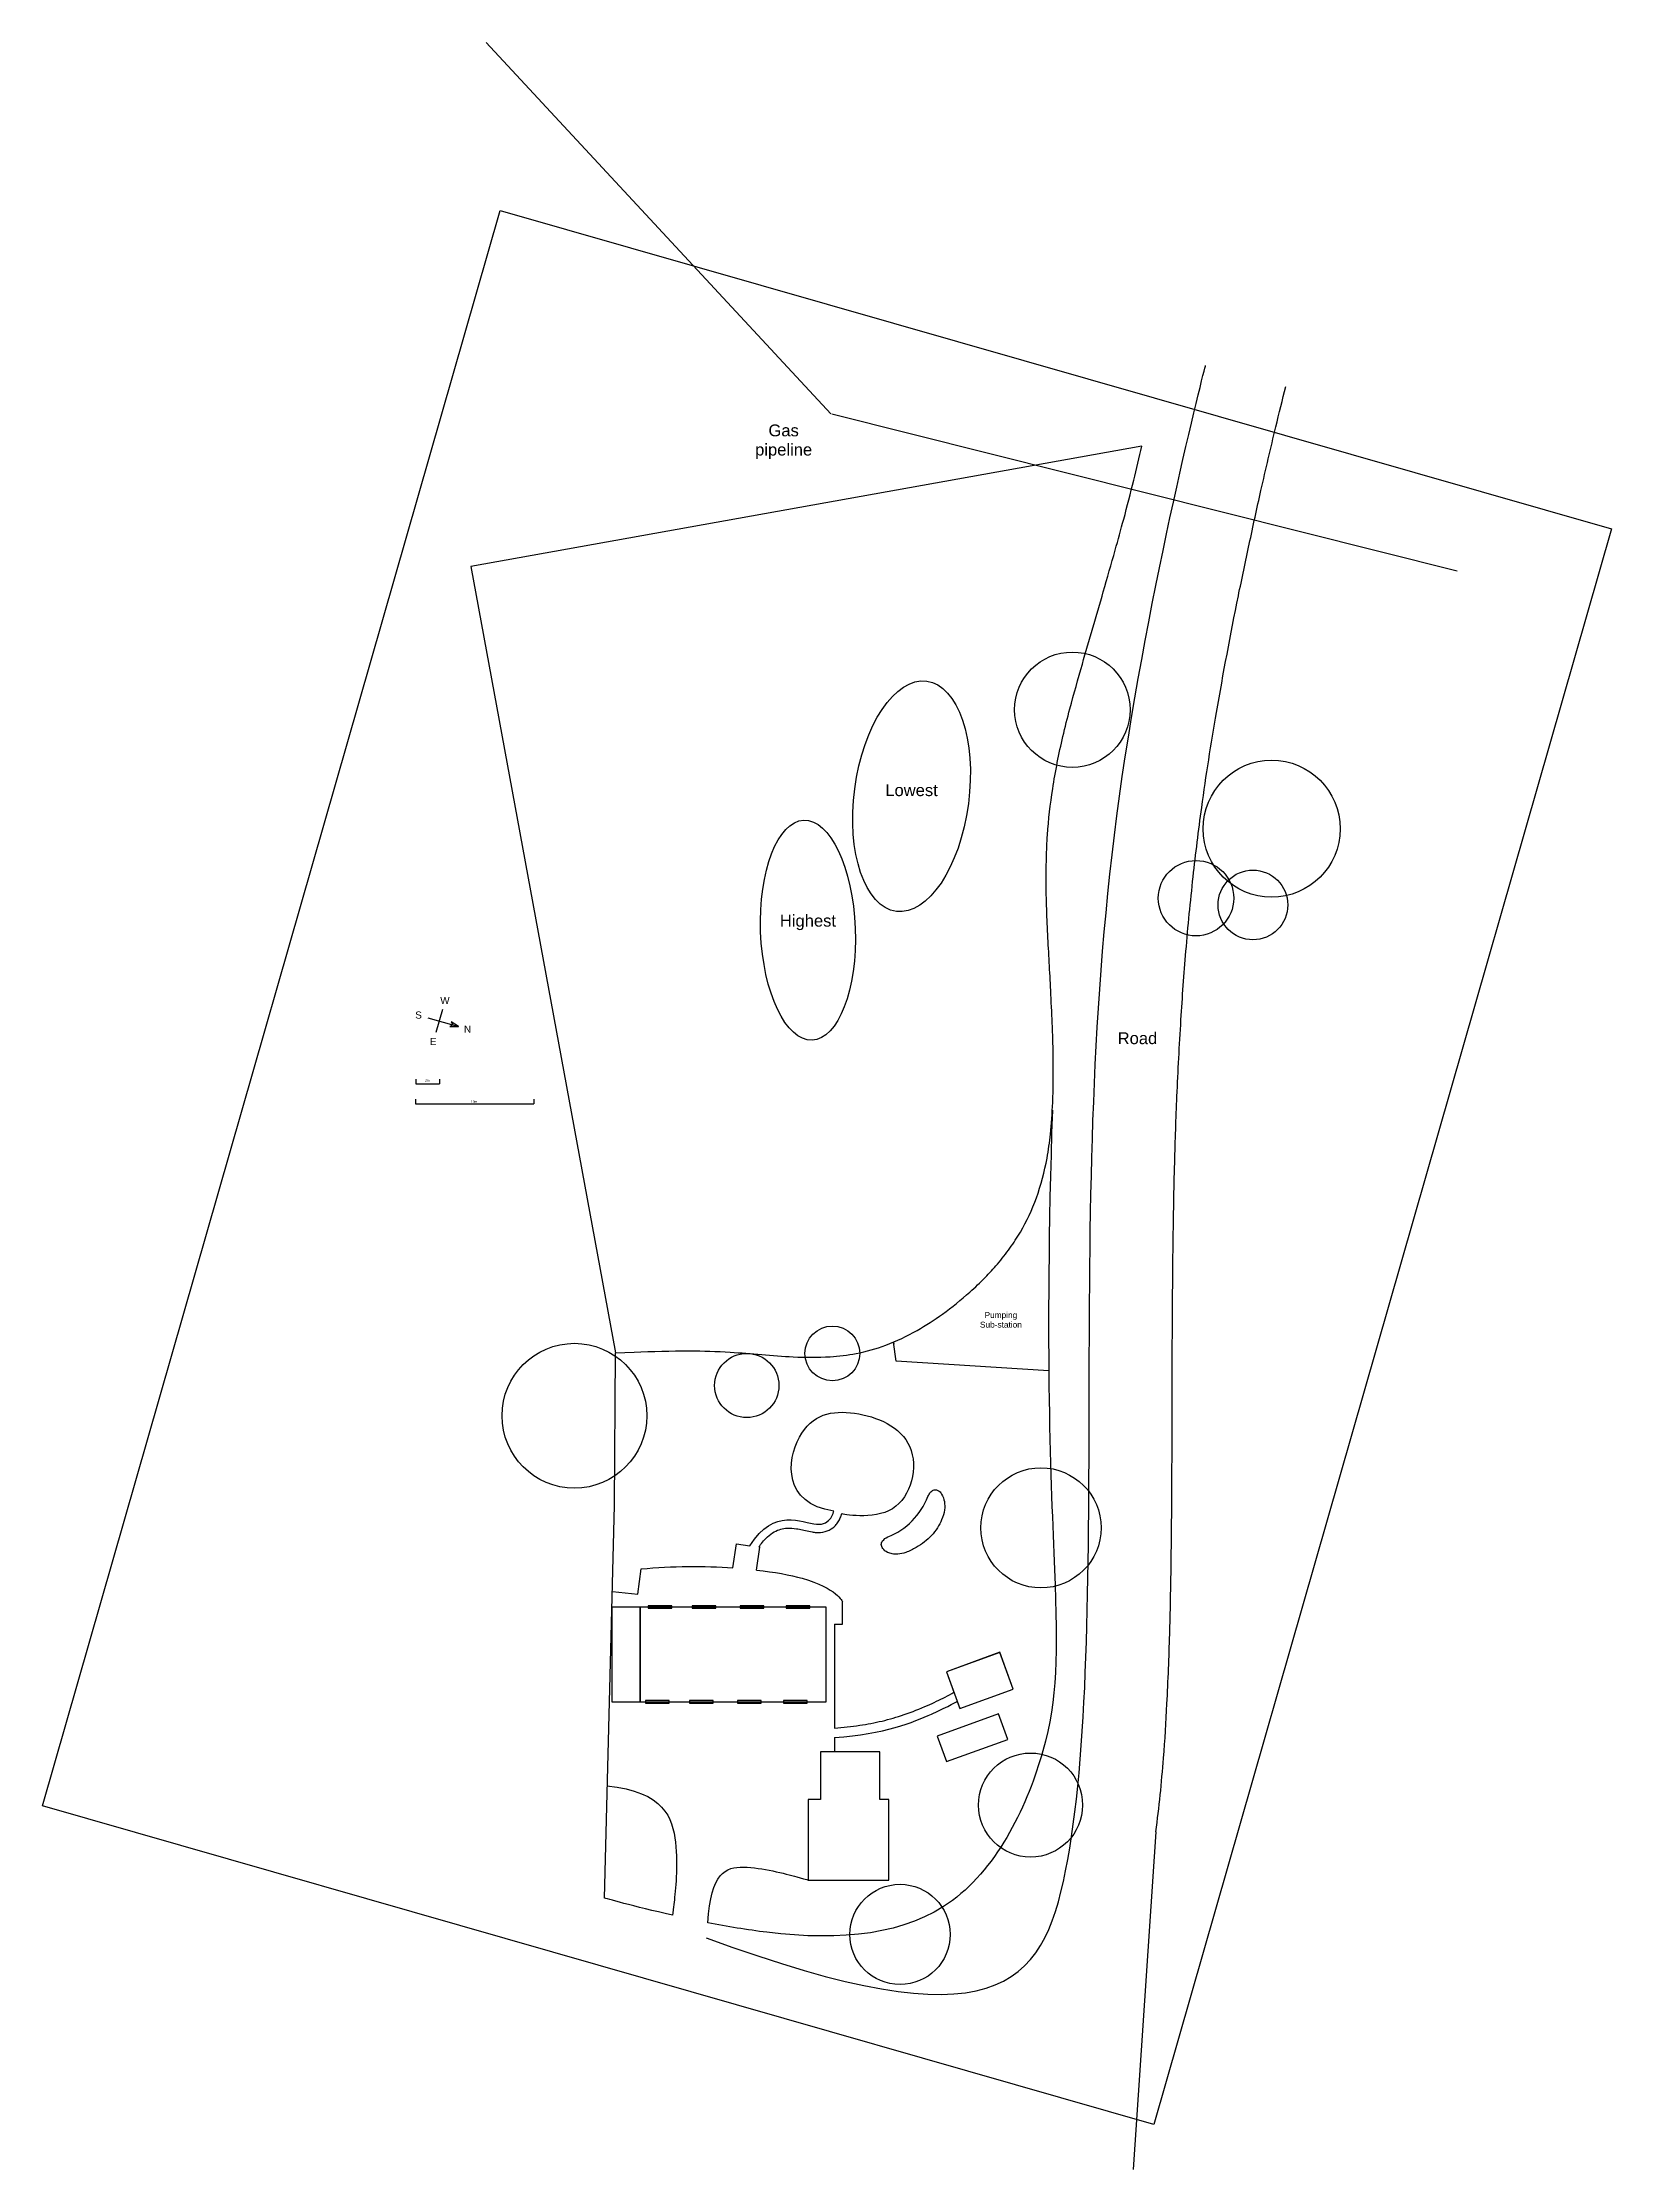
# Model space of a CAD drawing. Header units: metres. Extents: x -39 to 94, y -165 to 14.
import ezdxf

# ---------------------------------------------------------------- set-up
doc = ezdxf.new("R2010")
doc.units = ezdxf.units.M
for name, color, linetype, lineweight, true_color in [('Areas', 30, 'Continuous', 25, 0xff7f00), ('Buildings', 6, 'Continuous', 25, 0xff00ff), ('Legend', 40, 'Continuous', 25, 0xffbb00), ('Plant - Tree', 3, 'Continuous', 25, 0x00ff00), ('Structures', 216, 'Continuous', 25, 0x800080), ('Utilities', 5, 'Continuous', 25, 0x0000ff), ('xSatellite', 178, 'Continuous', 25, 0x000000)]:
    doc.layers.add(name, color=color, linetype=linetype, lineweight=lineweight, true_color=true_color)
doc.styles.add('textstyle15', font='')
doc.styles.add('textstyle16', font='')
doc.styles.add('textstyle17', font='')
doc.styles.add('textstyle18', font='')
doc.styles.add('textstyle19', font='')
doc.styles.add('textstyle20', font='')
doc.styles.add('textstyle27', font='')
doc.styles.add('textstyle28', font='')
doc.styles.add('textstyle29', font='')
doc.styles.add('textstyle30', font='')
doc.styles.add('textstyle31', font='')
doc.styles.get('textstyle15').set_extended_font_data('Arial')
doc.styles.get('textstyle16').set_extended_font_data('Arial')
doc.styles.get('textstyle17').set_extended_font_data('Arial')
doc.styles.get('textstyle18').set_extended_font_data('Arial')
doc.styles.get('textstyle19').set_extended_font_data('Arial')
doc.styles.get('textstyle20').set_extended_font_data('Arial')
doc.styles.get('textstyle27').set_extended_font_data('Arial')
doc.styles.get('textstyle28').set_extended_font_data('Arial')
doc.styles.get('textstyle29').set_extended_font_data('Arial')
doc.styles.get('textstyle30').set_extended_font_data('Arial')
doc.styles.get('textstyle31').set_extended_font_data('Arial')
picture_1 = doc.add_image_def('image1.jpg', size_in_pixel=(1914, 1333))

# ---------------------------------------------------------------- blocks, each defined once
blk = doc.blocks.new('Buildings - Window')
at = {"layer": 'Buildings', "flags": 128}
blk.add_lwpolyline([(0, -0.1), (1, -0.1), (1, 0.1), (0, 0.1)], close=True, dxfattribs=at)
blk = doc.blocks.new('Legend')
at = {"layer": 'Legend'}
for p, q in [((4.14, 9.51), (4.52, 9.62)), ((7.28, 0.01), (4.52, 9.62)), ((-1, 0), (1, 0)), ((4.7, 1.39), (5.08, 1.5)), ((5.63, -0.42), (5.08, 1.5)), ((6.9, -0.1), (7.28, 0.01)), ((5.25, -0.53), (5.63, -0.42))]:
    blk.add_line(p, q, dxfattribs=at)
for points in [[(0, 1.2), (0.2, 0.99), (0, 1.7), (0, 1.71), (-0.21, 0.99), (0, 1.2)], [(0, -1), (0, 1.7)]]:
    blk.add_lwpolyline(points, dxfattribs=at)
at = {"layer": 'Legend', "rotation": 106}
for s, insert, char_height, attachment_point, style in [('10m', (5.63, 4.69), 0.2, 2, 'textstyle16'), ('N', (0, 2.5), 0.6, 5, 'textstyle17'), ('W', (-1.8, 0), 0.6, 5, 'textstyle18'), ('E', (1.8, 0), 0.6, 5, 'textstyle19'), ('2m', (5, 0.4), 0.2, 2, 'textstyle15'), ('S', (0, -1.8), 0.6, 5, 'textstyle20')]:
    blk.add_mtext(s, dxfattribs=dict(at, insert=insert, char_height=char_height, attachment_point=attachment_point, style=style))
blk = doc.blocks.new('Building - Summer house')
at = {"layer": 'Buildings', "flags": 128}
blk.add_lwpolyline([(0, 0), (4.8, 0), (4.8, 3.3), (0, 3.3)], close=True, dxfattribs=at)
blk = doc.blocks.new('Building - Garage')
at = {"layer": 'Buildings', "flags": 128}
for points in [[(6.04, 6.8), (6.04, 10.81), (1.04, 10.81), (1.04, 6.8)], [(1.04, 6.8), (0, 6.8), (0, 0), (6.8, 0), (6.8, 6.8), (6.04, 6.8)]]:
    blk.add_lwpolyline(points, dxfattribs=at)
blk = doc.blocks.new('Building - House')
at = {"layer": 'Buildings', "flags": 128}
for points in [[(-2.4, 0), (0, 0), (0, 8), (-2.4, 8)], [(15.7, 8), (0, 8), (0, 0), (15.7, 0)]]:
    blk.add_lwpolyline(points, close=True, dxfattribs=at)
blk = doc.blocks.new('Structure - Summer bed')
at = {"layer": 'Structures', "flags": 128}
blk.add_lwpolyline([(0, 0), (5.5, 0), (5.5, 2.3), (0, 2.3)], close=True, dxfattribs=at)

msp = doc.modelspace()

# ---------------------------------------------------------------- linework, layer by layer
at = {"layer": 'Areas'}
for p, q in [((9.66, -109.35), (9.74, -96.47)), ((33.41, -97.16), (33.19, -95.55)), ((33.19, -95.55), (33.22, -95.74)), ((46.29, -97.97), (33.41, -97.16)), ((8.81, -142.47), (9.66, -109.35)), ((19.64, -114.61), (19.93, -112.58)), ((19.93, -112.58), (21.06, -112.74)), ((21.64, -114.79), (21.91, -112.86)), ((21.83, -112.84), (21.91, -112.86)), ((11.63, -116.82), (11.9, -114.69)), ((9.47, -116.6), (11.63, -116.82)), ((28.88, -119.36), (28.88, -117.48)), ((28.22, -119.37), (28.88, -119.36)), ((28.22, -119.37), (28.22, -128.13)), ((28.22, -128.93), (28.22, -130.14)), ((32.8, -134.15), (32.04, -134.15)), ((32.8, -140.95), (32.8, -134.15)), ((55.33, -136.87), (53.4, -165.37)), ((26, -140.95), (32.8, -140.95))]:
    msp.add_line(p, q, dxfattribs=at)
at = {"layer": 'Areas', "flags": 128}
for points in [[(55.33, -136.87, 0.012352), (55.97, -130.66, 0.006876), (56.26, -126.08, 0.005258), (56.49, -120.19, 0.003021), (56.59, -115.82, 0.002212), (56.66, -109.89, 0.000921), (56.68, -106.89, 0.000381), (56.7, -99.69, -0.000289), (56.71, -95.73, -0.000494), (56.72, -93.43, -0.000885), (56.75, -90.01, -0.001072), (56.78, -87.2, -0.003189), (56.91, -80.42, -0.003838), (57.1, -74.82, -0.005015), (57.44, -68.37, -0.005544), (57.86, -62.57, -0.006485), (58.47, -56.3, -0.006895), (59.19, -50.44, -0.008564), (60.44, -42.42, -0.007025), (62.28, -32.6, -0.002846), (63.2, -28.22, -0.002762), (64.19, -23.7, -0.002996), (65.44, -18.33, -0.004585), (66.29, -14.91)], [(21.83, -112.84, -0.018704), (22.13, -112.44, -0.037656), (22.56, -111.99, -0.055354), (23.13, -111.57, -0.062685), (23.67, -111.34, -0.059171), (24.23, -111.26, -0.047586), (25, -111.3, -0.011721), (25.25, -111.35, -0.00636), (25.75, -111.46, 0.010741), (26.34, -111.58, 0.026941), (26.65, -111.62, 0.085163), (27.43, -111.55, 0.101928), (28.08, -111.22, 0.050233), (28.36, -110.96, 0.046059), (28.58, -110.64, 0.020045), (28.66, -110.48, 0.019441), (28.74, -110.31, 0.009649), (28.77, -110.22, 0.00988), (28.79, -110.14, 0.005367), (28.8, -110.09, 0.005678), (28.82, -110.05, 0.003251)], [(28.22, -128.13, 0.01828), (30.34, -127.89, 0.020796), (32.22, -127.53, 0.024887), (34.08, -126.99, 0.022758), (36.07, -126.21, 0.009668), (37.56, -125.51, 0.022134), (38.28, -125.09)]]:
    msp.add_lwpolyline(points, format="xyb", dxfattribs=at)
msp.add_lwpolyline([(-2.48, -30.11), (9.74, -96.47), (11.3, -96.4, -0.01119), (15.98, -96.3, -0.015272), (19.41, -96.41, -0.007067), (22.07, -96.61, 0.011159), (24.73, -96.8, 0.024771), (27.84, -96.79, 0.034739), (30.04, -96.52, 0.042577), (32.54, -95.81, 0.037986), (35.18, -94.57, 0.028834), (37.32, -93.19, 0.024881), (39.63, -91.33, 0.015614), (40.92, -90.11, 0.018105), (41.96, -88.97, 0.021831), (43.01, -87.63, 0.022929), (43.89, -86.27, 0.045419), (45.24, -83.39, 0.041526), (46.14, -80.04, 0.019708), (46.43, -78.02, 0.015035), (46.62, -75.34, 0.009154), (46.67, -73.26, 0.00721), (46.65, -70.61, 0.004206), (46.58, -68.67, 0.002936), (46.45, -65.88, 0.001105), (46.33, -63.52, -0.001975), (46.2, -61.16, -0.004184), (46.1, -58.72, -0.005811), (46.07, -56.96, -0.009032), (46.09, -54.72, -0.010299), (46.18, -52.76, -0.021697), (46.62, -48.87, -0.018891), (47.48, -44.46, -0.007519), (48.07, -42.12, -0.004627), (49.12, -38.34, -0.001571), (50, -35.29, 0.000889), (50.89, -32.24, 0.002156), (51.89, -28.73, 0.00291), (52.61, -26.12, 0.004224), (53.46, -22.84, 0.004816), (54.15, -19.95)], format="xyb", close=True, dxfattribs=at)
for points in [[(38.56, -125.87), (38.78, -126.48), (43.29, -124.84), (42.16, -121.73), (37.65, -123.38), (38.28, -125.09)], [(32.04, -134.15), (32.04, -130.14), (28.22, -130.14)]]:
    msp.add_lwpolyline(points, dxfattribs=at)
at = {"layer": 'Areas'}
for points in [[(17.39, -145.82), (41.86, -154.86), (49.66, -145.16), (49.66, -100.61), (49.89, -50.44), (59.51, -13.16), (59.51, -13.16)], [(28.15, -109.82), (23.83, -109.17), (24.57, -101.94), (29.74, -100.97), (35.87, -103.54), (34.13, -111.17), (28.82, -110.05), (28.82, -110.05)], [(21.06, -112.74), (23.12, -109.43), (27.77, -112.23), (28.15, -109.82), (28.15, -109.82)], [(11.9, -114.69), (14.52, -114.45), (17.23, -114.44), (19.64, -114.61)], [(28.22, -128.93), (32.43, -128.62), (37.31, -126.64), (38.56, -125.87), (38.56, -125.87)], [(9, -133), (13.86, -133.51), (15.25, -137.87), (14.57, -143.77), (14.54, -143.92), (14.54, -143.92)], [(17.52, -144.55), (17.81, -140.31), (20.15, -139.36), (26, -140.95), (26, -140.95), (26, -140.95)], [(14.54, -143.92), (11.25, -143.18), (8.81, -142.47), (8.81, -142.47)]]:
    msp.add_open_spline(points, degree=3, dxfattribs=at)
for points, knots in [([(46.59, -75.98), (45.91, -96.72), (47.07, -118.32), (47.01, -129.24), (39.62, -145.02), (27.46, -146.27), (19.15, -144.87), (17.52, -144.55)], [0, 0, 0, 0, 1, 2, 3, 4, 4.25796, 4.25796, 4.25796, 4.25796]), ([(21.64, -114.79), (23.14, -114.96), (28.29, -115.9), (28.88, -117.48), (28.88, -117.48)], [0.655156, 0.655156, 0.655156, 0.655156, 1, 2, 2, 2, 2])]:
    msp.add_open_spline(points, degree=3, knots=knots, dxfattribs=at)
at = {"layer": 'Buildings'}
for p, q in [((-1.17, 14.1), (27.89, -17.23)), ((80.74, -30.5), (27.99, -17.25))]:
    msp.add_line(p, q, dxfattribs=at)
at = {"layer": 'Plant - Tree'}
for centre, radius in [((48.28, -42.2), 4.87), ((65.09, -52.24), 5.78), ((58.71, -58.1), 3.18), ((63.51, -58.67), 2.94), ((28.03, -96.51), 2.31), ((6.27, -101.77), 6.11), ((20.81, -99.22), 2.71), ((45.63, -111.23), 5.07), ((44.75, -134.62), 4.39), ((33.74, -145.54), 4.23)]:
    msp.add_circle(centre, radius, dxfattribs=at)
at = {"layer": 'Structures', "color": 5, "true_color": 0x0000ff, "flags": 128}
msp.add_lwpolyline([(36.09, -108.58, -0.044396), (36.26, -108.29, -0.066745), (36.41, -108.13, -0.143254), (36.68, -108.02, -0.15443), (36.94, -108.07, -0.138856), (37.25, -108.38, -0.088945), (37.48, -109.02, -0.079162), (37.49, -109.71, -0.062008), (37.25, -110.56, -0.045063), (36.89, -111.23, -0.041997), (36.39, -111.88, -0.038238), (35.8, -112.42, -0.03649), (35.1, -112.9, -0.04634), (34.22, -113.3, -0.065023), (33.55, -113.45, -0.062248), (33.08, -113.43, -0.071789), (32.69, -113.3, -0.111125), (32.28, -112.97, -0.170523), (32.16, -112.64, -0.174659), (32.27, -112.33, -0.104689), (32.7, -112, 0.212063)], format="xyb", close=True, dxfattribs=at)
at = {"layer": 'Utilities', "color": 2, "true_color": 0xffff00}
for centre, major_axis, ratio in [((34.71, -49.5), (-1.28, -9.72), 0.493354), ((25.97, -60.8), (0.35, -9.28), 0.430021)]:
    msp.add_ellipse(centre, major_axis=major_axis, ratio=ratio, dxfattribs=at)

# ---------------------------------------------------------------- block references
at = {"layer": 'Buildings'}
for name, p in [('Building - House', (11.82, -125.91)), ('Building - Garage', (26, -140.95))]:
    msp.add_blockref(name, p, dxfattribs=at)
at = {"layer": 'Buildings', "xscale": 2}
for p in [(12.49, -117.91), (16.19, -117.91), (20.25, -117.91), (24.13, -117.91)]:
    msp.add_blockref('Buildings - Window', p, dxfattribs=at)
at = {"layer": 'Buildings', "rotation": 20}
msp.add_blockref('Building - Summer house', (38.78, -126.48), dxfattribs=at)
at = {"layer": 'Legend', "rotation": 254}
msp.add_blockref('Legend', (-5.15, -68.46), dxfattribs=at)
at = {"layer": 'Structures', "xscale": 2}
for p in [(12.27, -125.91), (15.98, -125.91), (20.03, -125.91), (23.91, -125.91)]:
    msp.add_blockref('Buildings - Window', p, dxfattribs=at)
at = {"layer": 'Structures', "rotation": 20}
msp.add_blockref('Structure - Summer bed', (37.67, -130.96), dxfattribs=at)

# ---------------------------------------------------------------- texts
at = {"layer": 'Areas', "attachment_point": 8, "line_spacing_factor": 0.971628}
for s, insert, char_height, style in [('\\c32767;Road', (53.77, -70.43), 1, 'textstyle29'), ('\\c32767;Pumping\\PSub-station', (42.25, -94.34), 0.5, 'textstyle30')]:
    msp.add_mtext(s, dxfattribs=dict(at, insert=insert, char_height=char_height, style=style))
at = {"layer": 'Utilities', "char_height": 1, "attachment_point": 8, "line_spacing_factor": 0.971628}
for s, insert, style in [('\\c32767;Gas\\Ppipeline', (23.92, -21.05), 'textstyle27'), ('\\c32767;Lowest', (34.71, -49.5), 'textstyle31'), ('\\c32767;Highest', (25.97, -60.8), 'textstyle28')]:
    msp.add_mtext(s, dxfattribs=dict(at, insert=insert, style=style))

# ---------------------------------------------------------------- pictures from other files: only their frames are drawn
at = {"layer": 'xSatellite'}
image = msp.add_image(picture_1, insert=(0, -0.06), size_in_units=(140.05, 97.54), rotation=-106, dxfattribs=at)
image.dxf.flags = 7

doc.saveas('drawing.dxf')
